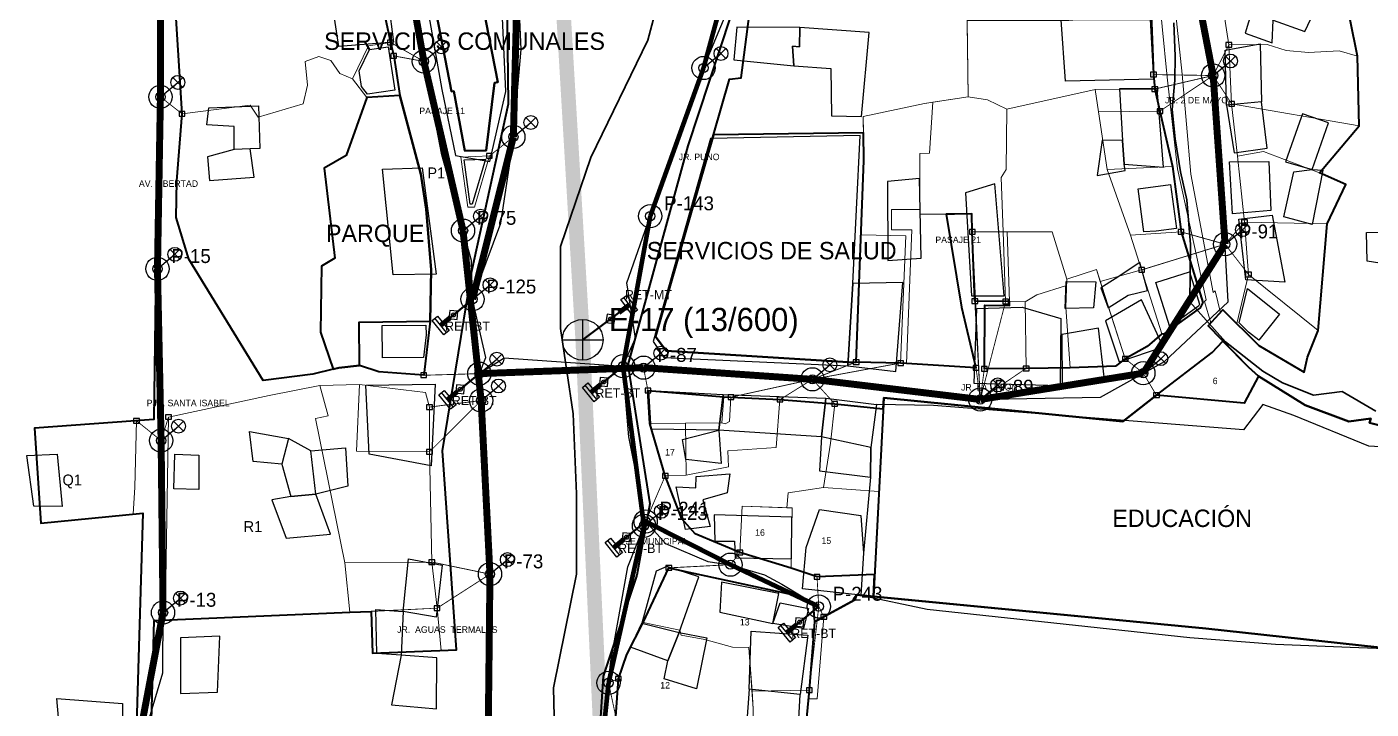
# Model space of a CAD drawing. Header units: metres. Extents: x 425183 to 427629, y 8434421 to 8436790.
# Drawn here: x 425369.3 to 425600.8, y 8435296.4 to 8435413.9 of the extents above; entities that cross this region are included whole.
import ezdxf
from ezdxf.enums import TextEntityAlignment as Align

# ---------------------------------------------------------------- set-up
doc = ezdxf.new("R2010")
doc.units = ezdxf.units.M
for name, color, linetype in [('01_RED_MT_10KV_CONDUCTOR', 1, 'Continuous'), ('02_POSTES_MT_10KV', 1, 'Continuous'), ('04_RETENIDAS_MT_BT', 6, 'Continuous'), ('05_RED_BT_TRONCAL_CAAI', 3, 'Continuous'), ('06_RED_BT_DERIVACION_CAAI', 4, 'Continuous'), ('07_POSTES_BT_CAC', 5, 'Continuous'), ('08_ALUMBRADO_PUBLICO_LED', 30, 'Continuous'), ('08_TOPONIMIA_ROTULOS', 7, 'Continuous'), ('11_ACOMETIDAS_DOMICILIARIAS', 4, 'Continuous'), ('12_CAJAS_PORTAMEDIDOR_LT', 2, 'Continuous')]:
    doc.layers.add(name, color=color, linetype=linetype)
for name, color, linetype, lineweight in [('01_RIOS_Y_CUENCAS', 140, 'Continuous', 35), ('02_CALLES_Y_VIAS', 7, 'Continuous', 25), ('03_MANZANAS_ROTULOS', 6, 'Continuous', 35), ('04_LOTES_PREDIALES', 7, 'Continuous', 15), ('05_HUELLAS_CASAS_USUARIO', 30, 'Continuous', 30), ('06_HUELLAS_CASAS_COMPLEMENTO', 4, 'Continuous', 25), ('07_EQUIPAMIENTOS', 3, 'Continuous', 40)]:
    doc.layers.add(name, color=color, linetype=linetype, lineweight=lineweight)

msp = doc.modelspace()

# ---------------------------------------------------------------- linework, layer by layer
at = {"layer": '01_RED_MT_10KV_CONDUCTOR', "color": 1, "const_width": 2.5}
for points in [[(425460, 8435445), (425465, 8435360)], [(425465, 8435360), (425470, 8435250)]]:
    msp.add_lwpolyline(points, dxfattribs=at)
at = {"layer": '01_RIOS_Y_CUENCAS'}
for points in [[(425460.28, 8435287.76), (425459.98, 8435300.02), (425463.96, 8435319.65), (425463.96, 8435333.44), (425463.35, 8435347.24), (425461.2, 8435361.95), (425461.2, 8435376.06), (425466.42, 8435391.39), (425476.23, 8435411.62), (425481.44, 8435431.24)], [(425601.62, 8435347.7), (425595.8, 8435351.07), (425590.89, 8435350.46), (425585.52, 8435352.6), (425582.15, 8435354.6), (425575.71, 8435359.66), (425569.58, 8435366.55), (425569.66, 8435376.44), (425569.05, 8435384.11), (425567.97, 8435388.93), (425567.05, 8435394.61), (425566.52, 8435399.66), (425566.98, 8435404.72), (425567.05, 8435408.86), (425566.82, 8435414.61)]]:
    msp.add_lwpolyline(points, dxfattribs=at)
at = {"layer": '02_CALLES_Y_VIAS'}
for points in [[(425446.04, 8435366.98), (425450.88, 8435380.12), (425452.95, 8435393.76), (425454.4, 8435410.01), (425453.33, 8435434.46), (425452.41, 8435466.19), (425452.41, 8435535.48), (425454.86, 8435563.38), (425457.62, 8435607.53), (425463.14, 8435672.68), (425464.67, 8435691.08), (425468.81, 8435724.49), (425471.26, 8435749.48), (425468.96, 8435774.93), (425444.32, 8435774.39), (425426.85, 8435773.78), (425420.1, 8435774.01), (425418.03, 8435776.54), (425417.41, 8435778.16)], [(425386.74, 8435282.47), (425392.66, 8435302.63), (425392.84, 8435335.12), (425391.47, 8435357.95), (425392.12, 8435389.7), (425392.57, 8435427.02), (425391.4, 8435444.65), (425395.01, 8435486.43), (425394.75, 8435513.35), (425398.03, 8435541.03), (425398.15, 8435562.38), (425398.68, 8435573.24), (425400.14, 8435583.17), (425397.74, 8435606.1), (425399.73, 8435630.05), (425401.33, 8435656.51)], [(425447.2, 8435354.17), (425451.46, 8435356.92), (425471.94, 8435355.45), (425513.08, 8435352.6), (425531.96, 8435349.69), (425554.19, 8435350.13), (425565.2, 8435356.28), (425576.19, 8435366.53), (425574.22, 8435402.17), (425570.99, 8435419.24), (425566.06, 8435444.29), (425566, 8435465.45), (425564.06, 8435488.09), (425560.99, 8435515.19), (425555.98, 8435568.27), (425554.94, 8435572.26), (425557.67, 8435598.35), (425559.02, 8435615.53), (425564.89, 8435652.86)], [(425448.53, 8435284.09), (425449.38, 8435311.67), (425448.18, 8435339.32), (425447.2, 8435354.17), (425448.31, 8435356.96), (425446.04, 8435366.98), (425445.83, 8435373.66), (425440.74, 8435391.84), (425435.23, 8435420.6), (425430.67, 8435447.69), (425426.3, 8435471.26), (425420.24, 8435499.64), (425414.01, 8435520.42), (425410.42, 8435535.63), (425405.14, 8435551.4), (425400.99, 8435566.98), (425399.8, 8435574.7), (425400.14, 8435583.17)], [(425471.94, 8435355.45), (425474.1, 8435360.31), (425472.61, 8435369.81), (425477.66, 8435384.22), (425485.02, 8435404.92), (425490.69, 8435418.56), (425493.15, 8435431.43), (425489.01, 8435449.37), (425486.25, 8435459.03), (425480.58, 8435467.31), (425476.44, 8435476.96), (425475.52, 8435490.3), (425478.58, 8435499.19), (425481.5, 8435510.07), (425481.96, 8435521.26), (425484.41, 8435538.89), (425484.41, 8435551), (425484.26, 8435560.51), (425476.9, 8435560.66), (425466.63, 8435560.66), (425458.04, 8435560.66), (425454.86, 8435563.38)], [(425466.96, 8435278.27), (425469.87, 8435304.63), (425472.79, 8435320.88), (425475.85, 8435328.7), (425472.94, 8435343.26), (425471.94, 8435355.45)], [(425475.85, 8435328.7), (425479.29, 8435324.93), (425486.57, 8435321.79), (425490.48, 8435321.26), (425496.31, 8435319.49), (425499.3, 8435317.88), (425505.66, 8435314.05)]]:
    msp.add_lwpolyline(points, dxfattribs=at)
at = {"layer": '02_POSTES_MT_10KV', "color": 1}
for p, q in [((425465, 8435356.5), (425465, 8435363.5)), ((425461.5, 8435360), (425468.5, 8435360))]:
    msp.add_line(p, q, dxfattribs=at)
msp.add_circle((425465, 8435360), 3.5, dxfattribs=at)
at = {"layer": '04_LOTES_PREDIALES'}
msp.add_lwpolyline([(425559.65, 8435466.42), (425565.67, 8435405.26), (425567.46, 8435389.45), (425572.36, 8435366.89), (425572.08, 8435366.62), (425573.19, 8435362.91), (425574.83, 8435364.67), (425573.92, 8435368.46), (425573.62, 8435368.15), (425569.77, 8435388.51), (425568.28, 8435405.77), (425562.73, 8435457.7)], dxfattribs=at)
for points in [[(425599.87, 8435447.49), (425598.17, 8435431.83), (425597.8, 8435426.7), (425595.96, 8435421.15), (425598.43, 8435408.84), (425598.74, 8435396.85), (425591.88, 8435388.77), (425596.47, 8435386.77), (425593.24, 8435380), (425591.68, 8435361.62), (425589.85, 8435357.02), (425589.28, 8435354.43), (425581.47, 8435359.01), (425577.64, 8435362.81), (425579.67, 8435371.27), (425578.99, 8435380.29), (425577.8, 8435391.63), (425576.77, 8435400.67), (425576.3, 8435410.81), (425575.37, 8435416.74), (425572.82, 8435433.34), (425570.82, 8435433.33), (425568.79, 8435451.62), (425599.87, 8435447.49)], [(425531.13, 8435422.98), (425526.53, 8435423.13), (425526.66, 8435427.93), (425519.37, 8435428.33), (425517.52, 8435427.9), (425517.67, 8435427.48), (425513.44, 8435428.24), (425507.32, 8435427.61), (425504.21, 8435426.51), (425495.37, 8435427.06), (425496.32, 8435425.71), (425494.9, 8435416.06), (425493.75, 8435416.16), (425492.32, 8435405.16), (425490.29, 8435404.89), (425487.52, 8435395.33), (425513.36, 8435395.65), (425513.33, 8435398.45), (425523.89, 8435400.7), (425531.4, 8435401.88), (425531.13, 8435422.98)], [(425595.96, 8435421.15), (425597.8, 8435426.7), (425585.45, 8435423.36), (425579.72, 8435416.94), (425575.37, 8435416.74), (425576.3, 8435410.81), (425582.9, 8435410.89), (425586.14, 8435409.85), (425590.02, 8435409.5), (425595.32, 8435409.77), (425598.43, 8435408.84), (425595.96, 8435421.15)], [(425429.03, 8435424.69), (425420.68, 8435422.43), (425406.3, 8435423.88), (425394.61, 8435420.95), (425395.99, 8435398.94), (425407.74, 8435400.44), (425409.09, 8435398.33), (425416.85, 8435400.67), (425417.59, 8435403.89), (425417.18, 8435407.92), (425419.58, 8435408.8), (425421.61, 8435408.1), (425423.15, 8435405.88), (425425.37, 8435404.97), (425428.13, 8435410.63), (425431.88, 8435411.24), (425429.03, 8435424.69)], [(425562.94, 8435416.13), (425548.73, 8435415), (425531.23, 8435415.03), (425531.4, 8435401.88), (425534.71, 8435401.32), (425538.04, 8435399.71), (425553.25, 8435403.14), (425563.55, 8435403.2), (425563.32, 8435405.69), (425562.94, 8435416.13)], [(425432.45, 8435408.91), (425431.88, 8435411.24), (425428.13, 8435410.63), (425425.37, 8435404.97), (425427.84, 8435401.76), (425433.48, 8435402.09), (425432.45, 8435408.91)], [(425598.43, 8435408.84), (425595.32, 8435409.77), (425590.02, 8435409.5), (425586.14, 8435409.85), (425582.9, 8435410.89), (425576.3, 8435410.81), (425576.77, 8435400.67), (425598.74, 8435396.85), (425598.43, 8435408.84)], [(425420.47, 8435389.58), (425424.28, 8435391.78), (425427.84, 8435401.76), (425425.37, 8435404.97), (425423.15, 8435405.88), (425421.61, 8435408.1), (425419.58, 8435408.8), (425417.18, 8435407.92), (425417.59, 8435403.89), (425416.85, 8435400.67), (425409.09, 8435398.33), (425407.74, 8435400.44), (425395.99, 8435398.94), (425395.11, 8435387.38), (425395.01, 8435381.08), (425397.15, 8435373.89), (425409.99, 8435352.97), (425418.52, 8435354.06), (425422.02, 8435354.92), (425419.83, 8435361.3), (425420.03, 8435372.7), (425422.31, 8435374.04), (425420.47, 8435389.58)], [(425524.73, 8435392.13), (425523.08, 8435392.12), (425523.07, 8435381.62), (425529.02, 8435381.64), (425532.01, 8435381.73), (425532.11, 8435378.58), (425537.41, 8435378.58), (425537.06, 8435387.98), (425537.95, 8435389.36), (425538.04, 8435399.71), (425534.71, 8435401.32), (425531.4, 8435401.88), (425525.28, 8435400.92), (425524.73, 8435392.13)], [(425538.04, 8435399.71), (425537.95, 8435389.36), (425537.06, 8435387.98), (425537.41, 8435378.58), (425545.86, 8435378.59), (425548.38, 8435370.47), (425553.47, 8435372.12), (425554.14, 8435370.03), (425561.27, 8435372.04), (425559.38, 8435378.05), (425555.32, 8435389.35), (425553.25, 8435403.14), (425538.04, 8435399.71)], [(425563.55, 8435403.2), (425553.25, 8435403.14), (425553.83, 8435399.28), (425564.43, 8435399.4), (425563.55, 8435403.2)], [(425520.76, 8435355.94), (425521.68, 8435378.92), (425518.18, 8435378.94), (425518.17, 8435382.44), (425523.07, 8435382.42), (425523.08, 8435392.12), (425524.73, 8435392.13), (425525.28, 8435400.92), (425523.89, 8435400.7), (425513.33, 8435398.45), (425513.42, 8435390.9), (425512.94, 8435378.06), (425520.63, 8435377.94), (425519.76, 8435356), (425520.76, 8435355.94)], [(425564.43, 8435399.4), (425553.83, 8435399.28), (425555.32, 8435389.35), (425566.56, 8435389.84), (425564.43, 8435399.4)], [(425598.74, 8435396.85), (425576.77, 8435400.67), (425577.8, 8435391.63), (425582.27, 8435392.46), (425591.88, 8435388.77), (425598.74, 8435396.85)], [(425448.93, 8435391.67), (425444.03, 8435391.47), (425445.2, 8435382.85), (425446.35, 8435382.83), (425448.93, 8435391.67)], [(425448.93, 8435391.67), (425446.35, 8435382.83), (425445.2, 8435382.85), (425444.03, 8435391.47), (425448.93, 8435391.67)], [(425596.47, 8435386.77), (425591.88, 8435388.77), (425582.27, 8435392.46), (425577.8, 8435391.63), (425578.99, 8435380.29), (425593.24, 8435380), (425596.47, 8435386.77)], [(425566.56, 8435389.84), (425555.32, 8435389.35), (425559.38, 8435378.05), (425568.06, 8435378.59), (425566.56, 8435389.84)], [(425532.74, 8435355.19), (425530.27, 8435365.65), (425527.62, 8435381.63), (425523.07, 8435381.62), (425523.07, 8435382.42), (425518.17, 8435382.44), (425518.18, 8435378.94), (425521.68, 8435378.92), (425520.76, 8435355.94), (425532.74, 8435355.19)], [(425593.24, 8435380), (425578.99, 8435380.29), (425579.67, 8435371.27), (425591.68, 8435361.62), (425593.24, 8435380)], [(425520.63, 8435377.94), (425512.94, 8435378.06), (425512.11, 8435356.17), (425519.76, 8435356), (425520.63, 8435377.94)], [(425532.53, 8435366.64), (425538.53, 8435366.61), (425541.23, 8435366.53), (425543.2, 8435367.72), (425548.34, 8435369.37), (425548.38, 8435370.47), (425545.86, 8435378.59), (425532.11, 8435378.58), (425532.53, 8435366.64)], [(425537.41, 8435378.58), (425537.84, 8435366.61), (425538.53, 8435366.61), (425538.11, 8435378.58), (425537.41, 8435378.58)], [(425568.06, 8435378.59), (425559.38, 8435378.05), (425564.73, 8435361.02), (425565.02, 8435360.95), (425571.35, 8435365.51), (425571.81, 8435366.4), (425568.06, 8435378.59)], [(425553.47, 8435372.12), (425548.38, 8435370.47), (425548.19, 8435365.57), (425548.98, 8435355.15), (425556.77, 8435355.45), (425558.45, 8435356.71), (425553.47, 8435372.12)], [(425561.27, 8435372.04), (425554.14, 8435370.03), (425558.45, 8435356.71), (425562.24, 8435358.85), (425564.73, 8435361.02), (425561.27, 8435372.04)], [(425579.67, 8435371.27), (425577.64, 8435362.81), (425581.47, 8435359.01), (425589.28, 8435354.43), (425589.85, 8435357.02), (425591.68, 8435361.62), (425579.67, 8435371.27)], [(425548.98, 8435355.15), (425548.19, 8435365.57), (425548.34, 8435369.37), (425543.2, 8435367.72), (425541.23, 8435366.53), (425541.38, 8435355.08), (425548.98, 8435355.15)], [(425541.38, 8435355.08), (425541.23, 8435366.53), (425538.53, 8435366.61), (425538.5, 8435365.91), (425534.25, 8435365.97), (425534.18, 8435355.02), (425541.38, 8435355.08)], [(425438.71, 8435363.23), (425426.51, 8435363.04), (425426.56, 8435355.59), (425429.89, 8435354.51), (425437.62, 8435353.89), (425438.71, 8435363.23)], [(425581.4, 8435353.71), (425579.65, 8435355.27), (425575.25, 8435359.79), (425573.41, 8435357.81), (425563.82, 8435350.44), (425578.91, 8435349.08), (425581.4, 8435353.71)], [(425426.56, 8435352.32), (425437.92, 8435350.91), (425438.62, 8435348.41), (425438.62, 8435340.71), (425439.02, 8435321.71), (425439.91, 8435313.76), (425440.65, 8435306.5), (425428.8, 8435306.03), (425428.57, 8435313.22), (425424.92, 8435313.05), (425393.1, 8435311.7), (425393.67, 8435346.7), (425411.02, 8435350.43), (425419.71, 8435352.13), (425426.56, 8435352.32)], [(425426.56, 8435352.32), (425426.07, 8435340.83), (425438.62, 8435340.71), (425439.02, 8435321.71), (425424.02, 8435321.55), (425419, 8435346.45), (425421.15, 8435346.92), (425419.71, 8435352.13), (425426.56, 8435352.32)], [(425438.62, 8435348.41), (425437.92, 8435350.91), (425426.56, 8435352.32), (425426.07, 8435340.83), (425438.62, 8435340.71), (425438.62, 8435348.41)], [(425411.02, 8435350.43), (425393.67, 8435346.7), (425393.1, 8435311.7), (425424.92, 8435313.05), (425424.02, 8435321.55), (425419, 8435346.45), (425421.15, 8435346.92), (425419.71, 8435352.13), (425411.02, 8435350.43)], [(425489.29, 8435350.19), (425476.24, 8435351.27), (425476.58, 8435345.58), (425488.98, 8435345.7), (425489.29, 8435350.19)], [(425488.98, 8435345.7), (425482.68, 8435345.64), (425482.82, 8435336.69), (425490.13, 8435338.09), (425490.02, 8435340.89), (425498.35, 8435341.42), (425498.98, 8435349.7), (425489.29, 8435350.19), (425488.98, 8435345.7)], [(425489.29, 8435350.19), (425488.98, 8435345.7), (425489.55, 8435345.55), (425490.26, 8435345.91), (425490.54, 8435350.12), (425489.29, 8435350.19)], [(425507.71, 8435342.21), (425508.4, 8435348.98), (425498.98, 8435349.7), (425498.35, 8435341.42), (425490.02, 8435340.89), (425490.13, 8435338.09), (425482.82, 8435336.69), (425479.22, 8435336.56), (425482.06, 8435329.13), (425484.35, 8435326.55), (425492.07, 8435323.36), (425492.48, 8435331.35), (425500.18, 8435331.08), (425500.41, 8435333.62), (425506.49, 8435334.56), (425507.71, 8435342.21)], [(425516.76, 8435348.1), (425508.4, 8435348.98), (425507.71, 8435342.21), (425506.49, 8435334.56), (425516.01, 8435333.87), (425516.76, 8435348.1)], [(425388.16, 8435346.04), (425370.56, 8435344.79), (425371.67, 8435328.43), (425387.55, 8435329.95), (425387.86, 8435334.64), (425388.16, 8435346.04)], [(425388.16, 8435346.04), (425387.86, 8435334.64), (425387.55, 8435329.95), (425371.67, 8435328.43), (425370.56, 8435344.79), (425388.16, 8435346.04)], [(425482.68, 8435345.64), (425476.58, 8435345.58), (425479.22, 8435336.56), (425482.82, 8435336.69), (425482.68, 8435345.64)], [(425516.01, 8435333.87), (425506.49, 8435334.56), (425500.41, 8435333.62), (425500.18, 8435331.08), (425501.08, 8435331.05), (425500.91, 8435320.65), (425505.36, 8435319.16), (425515.26, 8435319.54), (425516.01, 8435333.87)], [(425501.08, 8435331.05), (425492.48, 8435331.35), (425492.07, 8435323.36), (425500.91, 8435320.65), (425501.08, 8435331.05)], [(425439.02, 8435321.71), (425424.02, 8435321.55), (425424.92, 8435313.05), (425439.91, 8435313.76), (425439.02, 8435321.71)], [(425504.95, 8435311.41), (425504.72, 8435314.15), (425502.41, 8435315.82), (425479.83, 8435320.71), (425475.44, 8435311.28), (425481.75, 8435309.98), (425481.99, 8435309.11), (425486.02, 8435308.38), (425490.78, 8435307.02), (425493.63, 8435306.97), (425494.17, 8435299.44), (425504.02, 8435299.65), (425504.95, 8435311.41)], [(425439.91, 8435313.76), (425428.57, 8435313.22), (425428.8, 8435306.03), (425440.65, 8435306.5), (425439.91, 8435313.76)], [(425493.63, 8435306.97), (425490.78, 8435307.02), (425486.02, 8435308.38), (425481.99, 8435309.11), (425481.75, 8435309.98), (425475.44, 8435311.28), (425472.63, 8435305.81), (425471.14, 8435301.62), (425470.71, 8435295.03), (425480.63, 8435294.22), (425487.12, 8435294.48), (425494.39, 8435295.15), (425494.39, 8435296.45), (425493.63, 8435306.97)], [(425504.95, 8435311.41), (425504.02, 8435299.65), (425503.88, 8435298.16), (425505.38, 8435298.16), (425506.53, 8435312.27), (425504.95, 8435311.41)], [(425504.02, 8435299.65), (425494.17, 8435299.44), (425494.39, 8435296.45), (425494.39, 8435295.15), (425487.12, 8435294.48), (425488.71, 8435288.33), (425502.82, 8435287.21), (425504.02, 8435299.65)]]:
    msp.add_lwpolyline(points, close=True, dxfattribs=at)
at = {"layer": '04_RETENIDAS_MT_BT', "color": 7}
for p, q in [((425472.04, 8435367.28), (425473.96, 8435364.72)), ((425441.55, 8435361.24), (425439.53, 8435363.72)), ((425442.71, 8435348.43), (425440.69, 8435350.91)), ((425467.45, 8435349.71), (425465.43, 8435352.19)), ((425467.45, 8435349.71), (425465.43, 8435352.19)), ((425471.36, 8435322.96), (425469.34, 8435325.44)), ((425501.17, 8435308.31), (425499.15, 8435310.79))]:
    msp.add_line(p, q, dxfattribs=at)
at = {"layer": '04_RETENIDAS_MT_BT', "color": 6, "const_width": 0.35}
for points in [[(425446.04, 8435366.98), (425440.54, 8435362.48)], [(425465, 8435360), (425473, 8435366)], [(425471.94, 8435355.45), (425466.44, 8435350.95)], [(425471.94, 8435355.45), (425466.44, 8435350.95)], [(425447.2, 8435354.17), (425441.7, 8435349.67)], [(425475.85, 8435328.7), (425470.35, 8435324.2)], [(425505.66, 8435314.05), (425500.16, 8435309.55)]]:
    msp.add_lwpolyline(points, dxfattribs=at)
at = {"layer": '04_RETENIDAS_MT_BT', "color": 2, "const_width": 0.85}
for points in [[(425471.24, 8435364.68), (425473, 8435366)], [(425442.24, 8435363.87), (425440.54, 8435362.48)], [(425468.14, 8435352.34), (425466.44, 8435350.95)], [(425468.14, 8435352.34), (425466.44, 8435350.95)], [(425443.4, 8435351.06), (425441.7, 8435349.67)], [(425472.05, 8435325.59), (425470.35, 8435324.2)], [(425501.86, 8435310.94), (425500.16, 8435309.55)]]:
    msp.add_lwpolyline(points, dxfattribs=at)
at = {"layer": '04_RETENIDAS_MT_BT', "color": 6}
for points in [[(425472.52, 8435367.64), (425474.44, 8435365.08), (425473.48, 8435364.36), (425471.56, 8435366.92), (425472.52, 8435367.64)], [(425441.09, 8435360.86), (425439.06, 8435363.34), (425439.99, 8435364.1), (425442.02, 8435361.62), (425441.09, 8435360.86)], [(425466.99, 8435349.33), (425464.96, 8435351.81), (425465.89, 8435352.57), (425467.92, 8435350.09), (425466.99, 8435349.33)], [(425466.99, 8435349.33), (425464.96, 8435351.81), (425465.89, 8435352.57), (425467.92, 8435350.09), (425466.99, 8435349.33)], [(425442.25, 8435348.05), (425440.22, 8435350.53), (425441.15, 8435351.29), (425443.18, 8435348.81), (425442.25, 8435348.05)], [(425470.9, 8435322.58), (425468.87, 8435325.06), (425469.8, 8435325.82), (425471.83, 8435323.34), (425470.9, 8435322.58)], [(425500.71, 8435307.93), (425498.68, 8435310.41), (425499.61, 8435311.17), (425501.64, 8435308.69), (425500.71, 8435307.93)]]:
    msp.add_lwpolyline(points, dxfattribs=at)
at = {"layer": '04_RETENIDAS_MT_BT', "color": 2}
for points in [[(425441.97, 8435363.65), (425443.37, 8435363.51), (425443.51, 8435364.91), (425442.11, 8435365.05), (425441.97, 8435363.65)], [(425470.6, 8435364.2), (425469.2, 8435364.4), (425469, 8435363), (425470.4, 8435362.8), (425470.6, 8435364.2)], [(425467.87, 8435352.12), (425469.27, 8435351.98), (425469.41, 8435353.38), (425468.01, 8435353.52), (425467.87, 8435352.12)], [(425467.87, 8435352.12), (425469.27, 8435351.98), (425469.41, 8435353.38), (425468.01, 8435353.52), (425467.87, 8435352.12)], [(425443.13, 8435350.84), (425444.53, 8435350.7), (425444.67, 8435352.1), (425443.27, 8435352.24), (425443.13, 8435350.84)], [(425471.78, 8435325.37), (425473.18, 8435325.23), (425473.32, 8435326.63), (425471.92, 8435326.77), (425471.78, 8435325.37)], [(425501.59, 8435310.72), (425502.99, 8435310.58), (425503.13, 8435311.98), (425501.73, 8435312.12), (425501.59, 8435310.72)]]:
    msp.add_lwpolyline(points, dxfattribs=at)
for centre in [(425442.74, 8435364.28), (425469.8, 8435363.6), (425468.64, 8435352.75), (425468.64, 8435352.75), (425443.9, 8435351.47), (425472.55, 8435326), (425502.36, 8435311.35)]:
    msp.add_circle(centre, 0.35, dxfattribs=at)
at = {"layer": '05_HUELLAS_CASAS_USUARIO'}
for points in [[(425434.76, 8435437), (425440.74, 8435403.14), (425443.11, 8435391.73), (425449, 8435390.72), (425451.77, 8435402.8), (425450.07, 8435439.55), (425434.76, 8435437)], [(425421.18, 8435423.8), (425430.71, 8435424.67), (425432.43, 8435411.3), (425423, 8435410.53), (425421.76, 8435418.88), (425418.02, 8435419.34), (425417.54, 8435422.77), (425421.18, 8435423.8)], [(425586.83, 8435421.62), (425583.91, 8435415.07), (425589.38, 8435413.14), (425592.86, 8435420.6), (425586.83, 8435421.62)], [(425547.44, 8435415.15), (425562.72, 8435415.19), (425563.31, 8435404.89), (425548.17, 8435404.57), (425547.44, 8435415.15)], [(425580.26, 8435416.59), (425579.08, 8435412.83), (425583.78, 8435411.17), (425583.91, 8435415.07), (425580.26, 8435416.59)], [(425491.56, 8435413.87), (425491.01, 8435408.23), (425501.38, 8435407.21), (425501.16, 8435410.56), (425502.35, 8435410.49), (425502.41, 8435413.83), (425491.56, 8435413.87)], [(425501.38, 8435407.21), (425507.76, 8435406.75), (425507.85, 8435398.6), (425513.04, 8435398.48), (425514.33, 8435412.96), (425502.41, 8435413.83), (425502.35, 8435410.49), (425501.16, 8435410.56), (425501.38, 8435407.21)], [(425575.91, 8435400.4), (425575.67, 8435409.9), (425581.7, 8435410.97), (425581.9, 8435401.01), (425575.91, 8435400.4)], [(425557.44, 8435403.24), (425557.99, 8435394.33), (425558.29, 8435390.26), (425565.05, 8435389.75), (425563.92, 8435403.22), (425557.44, 8435403.24)], [(425577.23, 8435392.23), (425582.91, 8435393.01), (425581.9, 8435401.01), (425575.91, 8435400.4), (425577.23, 8435392.23)], [(425404.99, 8435392.81), (425404.99, 8435396.77), (425400.29, 8435397.01), (425400.63, 8435399.96), (425409.16, 8435400.28), (425409.41, 8435392.95), (425407.74, 8435392.92), (425404.99, 8435392.81)], [(425588.46, 8435397.48), (425586.03, 8435390.65), (425590.66, 8435389.34), (425593.44, 8435397.36), (425588.95, 8435398.94), (425588.46, 8435397.48)], [(425487.01, 8435394.69), (425477.16, 8435359.71), (425478.99, 8435356.93), (425510.66, 8435355.49), (425511.54, 8435369.7), (425512.79, 8435395.18), (425487.01, 8435394.69)], [(425554.49, 8435394.39), (425553.6, 8435388.29), (425558.43, 8435389.18), (425558.29, 8435390.26), (425557.99, 8435394.33), (425554.49, 8435394.39)], [(425400.37, 8435391.51), (425400.75, 8435387.42), (425408.41, 8435388), (425407.74, 8435392.92), (425404.99, 8435392.81), (425400.37, 8435391.51)], [(425430.53, 8435389.39), (425437.35, 8435389.6), (425439.74, 8435371.32), (425432.36, 8435371.2), (425430.53, 8435389.39)], [(425576.4, 8435390.66), (425583.19, 8435390.71), (425583.53, 8435382.25), (425576.91, 8435381.71), (425576.4, 8435390.66)], [(425517.49, 8435387.28), (425517.53, 8435373.64), (425523.27, 8435374.07), (425523.02, 8435387.78), (425517.49, 8435387.28)], [(425590.66, 8435389.34), (425592.48, 8435389.21), (425590.62, 8435379.87), (425585.78, 8435381.18), (425587.51, 8435388.91), (425590.66, 8435389.34)], [(425530.94, 8435385.3), (425531.98, 8435367.55), (425537.58, 8435367.57), (425535.98, 8435386.85), (425530.94, 8435385.3)], [(425578.04, 8435380.78), (425583.78, 8435381.49), (425585.92, 8435369.94), (425579.19, 8435370.34), (425578.04, 8435380.78)], [(425600.01, 8435378.51), (425607.64, 8435378.67), (425608.08, 8435372.27), (425600.09, 8435373.57), (425600.01, 8435378.51)], [(425555.52, 8435365.5), (425558.95, 8435367.67), (425562.31, 8435368.51), (425560.96, 8435373.31), (425556.7, 8435370.51), (425554.25, 8435368.98), (425555.52, 8435365.5)], [(425510.66, 8435355.49), (425518.93, 8435354.54), (425520.15, 8435369.86), (425511.54, 8435369.7), (425510.66, 8435355.49)], [(425548.26, 8435370.07), (425553.41, 8435369.98), (425553, 8435365.53), (425548.1, 8435365.41), (425548.26, 8435370.07)], [(425555.04, 8435363.27), (425557.41, 8435356.21), (425564.97, 8435358.81), (425561.23, 8435366.91), (425555.04, 8435363.27)], [(425532.86, 8435365.41), (425540.7, 8435365.65), (425547.37, 8435363.65), (425547.26, 8435352.09), (425532.41, 8435352.46), (425532.86, 8435365.41)], [(425547.61, 8435351.97), (425554.82, 8435353.63), (425553.82, 8435362.01), (425547.51, 8435360.91), (425547.61, 8435351.97)], [(425427.65, 8435352.16), (425439.61, 8435352.38), (425438.9, 8435338.27), (425428.25, 8435340.28), (425427.65, 8435352.16)], [(425476.39, 8435351.26), (425489.19, 8435350.56), (425488.46, 8435344.43), (425476.79, 8435344.58), (425476.39, 8435351.26)], [(425489.19, 8435350.56), (425506.85, 8435349.96), (425506.12, 8435343.27), (425488.46, 8435344.43), (425489.19, 8435350.56)], [(425506.85, 8435349.96), (425515.63, 8435348.87), (425514.63, 8435341.44), (425506.12, 8435343.27), (425506.85, 8435349.96)], [(425515.63, 8435348.87), (425514.63, 8435341.44), (425514.55, 8435336.33), (425513.37, 8435323.24), (425512.93, 8435316), (425524.33, 8435313.62), (425569.56, 8435308.74), (425584.32, 8435307.58), (425597.21, 8435307.06), (425615.24, 8435306.37), (425617.57, 8435340.63), (425600.38, 8435341.69), (425587.47, 8435346.95), (425582.14, 8435348.88), (425578.79, 8435344.51), (425525.44, 8435348.71), (425515.63, 8435348.87)], [(425407.59, 8435344.21), (425414.32, 8435343.02), (425413.21, 8435338.57), (425408.26, 8435339.02), (425407.59, 8435344.21)], [(425488.46, 8435344.43), (425488.85, 8435338.67), (425482.78, 8435339.4), (425482.21, 8435342.83), (425488.46, 8435344.43)], [(425506.12, 8435343.27), (425505.77, 8435337.42), (425514.55, 8435336.33), (425514.63, 8435341.44), (425506.12, 8435343.27)], [(425413.21, 8435338.57), (425414.72, 8435333), (425419.02, 8435333.38), (425418.16, 8435340.9), (425414.32, 8435343.02), (425413.21, 8435338.57)], [(425418.16, 8435340.9), (425424.13, 8435341.38), (425424.53, 8435334.79), (425419.02, 8435333.38), (425418.16, 8435340.9)], [(425369.27, 8435340.04), (425374.5, 8435340.28), (425375.32, 8435331.28), (425370.46, 8435331.36), (425369.27, 8435340.04)], [(425394.76, 8435340.32), (425398.87, 8435340.15), (425398.89, 8435334.21), (425394.59, 8435334.33), (425394.76, 8435340.32)], [(425481.11, 8435334.66), (425484.48, 8435334.48), (425484.56, 8435336.43), (425490.35, 8435336.91), (425489.9, 8435333.66), (425485.7, 8435332.44), (425486.93, 8435327.81), (425482.72, 8435327.33), (425481.11, 8435334.66)], [(425414.72, 8435333), (425411.46, 8435332.43), (425413.91, 8435325.85), (425421.56, 8435326.52), (425419.02, 8435333.38), (425414.72, 8435333)], [(425487.67, 8435329.85), (425487.77, 8435325.3), (425491.14, 8435325.31), (425491.24, 8435322.44), (425500.95, 8435322.28), (425501.03, 8435329.43), (425487.67, 8435329.85)], [(425505.79, 8435330.74), (425512.89, 8435329.74), (425513.37, 8435323.24), (425512.93, 8435316), (425502.84, 8435317.09), (425503.47, 8435324.24), (425505.79, 8435330.74)], [(425434.98, 8435322.29), (425440.78, 8435321.2), (425439.77, 8435312.19), (425434.07, 8435313.19), (425434.98, 8435322.29)], [(425481.61, 8435309.6), (425484.99, 8435319.17), (425479.47, 8435320.96), (425477.65, 8435320.17), (425475.2, 8435311.16), (425481.61, 8435309.6)], [(425488.92, 8435318.25), (425488.65, 8435313.1), (425497.76, 8435311.13), (425498.78, 8435316.28), (425488.92, 8435318.25)], [(425429.4, 8435313.55), (425434.07, 8435313.19), (425433.72, 8435305.67), (425429.52, 8435305.94), (425429.4, 8435313.55)], [(425497.76, 8435311.13), (425499.01, 8435314.71), (425503.87, 8435313.7), (425503.04, 8435310.26), (425497.76, 8435311.13)], [(425479.66, 8435304.72), (425473.25, 8435307.07), (425475.2, 8435311.16), (425481.61, 8435309.6), (425479.66, 8435304.72)], [(425395.71, 8435308.65), (425395.73, 8435299.09), (425402.09, 8435299.29), (425402.52, 8435308.95), (425395.71, 8435308.65)], [(425484.63, 8435299.86), (425479.02, 8435301.61), (425479.66, 8435304.72), (425481.61, 8435309.6), (425486.37, 8435308.68), (425484.63, 8435299.86)], [(425493.69, 8435299.79), (425494.03, 8435309.82), (425503.75, 8435309.11), (425502.47, 8435298.89), (425493.69, 8435299.79)], [(425433.72, 8435305.67), (425432.07, 8435297.13), (425439.82, 8435296.41), (425439.89, 8435305.23), (425433.72, 8435305.67)], [(425488.75, 8435293.47), (425489.43, 8435286.88), (425494.85, 8435287.08), (425501.76, 8435286.36), (425502.47, 8435298.89), (425493.69, 8435299.79), (425493.24, 8435293.48), (425488.75, 8435293.47)], [(425374.44, 8435298.23), (425385.74, 8435297.34), (425385.81, 8435292.1), (425375.02, 8435291.65), (425374.44, 8435298.23)]]:
    msp.add_lwpolyline(points, close=True, dxfattribs=at)
at = {"layer": '05_RED_BT_TRONCAL_CAAI', "color": 3, "const_width": 1.2}
for points in [[(425437.65, 8435407.96), (425432.39, 8435437.44)], [(425573.59, 8435405.53), (425568.06, 8435434.15)], [(425392.27, 8435401.85), (425392.27, 8435431.47)], [(425453.06, 8435394.95), (425453.79, 8435423.87)], [(425444.39, 8435378.81), (425437.65, 8435407.96)], [(425575.64, 8435376.47), (425573.59, 8435405.53)], [(425391.76, 8435372.23), (425392.27, 8435401.85)], [(425446.04, 8435366.98), (425453.06, 8435394.95)], [(425447.51, 8435349.54), (425444.39, 8435378.81)], [(425561.56, 8435354.25), (425575.64, 8435376.47)], [(425392.39, 8435342.63), (425391.76, 8435372.23)], [(425447.2, 8435354.17), (425475.48, 8435355.2)], [(425475.48, 8435355.2), (425504.57, 8435353.19)], [(425533.48, 8435349.72), (425561.56, 8435354.25)], [(425504.57, 8435353.19), (425533.48, 8435349.72)], [(425449.03, 8435319.63), (425447.51, 8435349.54)], [(425392.72, 8435313.01), (425392.39, 8435342.63)], [(425448.7, 8435289.7), (425449.03, 8435319.63)], [(425387.24, 8435284.16), (425392.72, 8435313.01)]]:
    msp.add_lwpolyline(points, dxfattribs=at)
at = {"layer": '06_HUELLAS_CASAS_COMPLEMENTO'}
for points in [[(425426.9, 8435403.64), (425426.49, 8435406.36), (425428.26, 8435409.99), (425431.51, 8435410.48), (425432.63, 8435403.03), (425427.91, 8435402.32), (425426.9, 8435403.64)], [(425448.26, 8435391.14), (425445.98, 8435383.34), (425445.64, 8435383.34), (425444.6, 8435390.99), (425448.26, 8435391.14)], [(425448.26, 8435391.14), (425445.98, 8435383.34), (425445.64, 8435383.34), (425444.6, 8435390.99), (425448.26, 8435391.14)], [(425561.65, 8435378.59), (425560.66, 8435386.01), (425566.27, 8435386.76), (425567.27, 8435379.19), (425563.78, 8435378.72), (425561.65, 8435378.59)], [(425571.04, 8435365.78), (425566.1, 8435362.22), (425563.69, 8435369.87), (425569.49, 8435371.7), (425571.23, 8435366.16), (425571.04, 8435365.78)], [(425578.08, 8435362.93), (425579.51, 8435368.86), (425585.03, 8435364.42), (425581.43, 8435359.94), (425579.69, 8435361.34), (425578.08, 8435362.93)], [(425437.57, 8435356.94), (425430.52, 8435356.89), (425430.48, 8435362.47), (425438.01, 8435362.52), (425438.02, 8435360.83), (425437.57, 8435356.94)]]:
    msp.add_lwpolyline(points, close=True, dxfattribs=at)
at = {"layer": '06_RED_BT_DERIVACION_CAAI', "color": 4, "const_width": 0.8}
for points in [[(425485.82, 8435406.83), (425492.85, 8435432.72)], [(425476.64, 8435381.31), (425485.82, 8435406.83)], [(425471.94, 8435355.45), (425476.64, 8435381.31)], [(425475.56, 8435327.96), (425471.94, 8435355.45)], [(425469.46, 8435300.9), (425475.56, 8435327.96)], [(425475.85, 8435328.7), (425490.45, 8435321.26)], [(425490.45, 8435321.26), (425505.66, 8435314.05)], [(425466.56, 8435273.18), (425469.46, 8435300.9)]]:
    msp.add_lwpolyline(points, dxfattribs=at)
at = {"layer": '07_EQUIPAMIENTOS'}
for points in [[(425390.24, 8435274.93), (425391.2, 8435311.62), (425424.92, 8435313.05), (425428.57, 8435313.22), (425428.8, 8435306.03), (425443.26, 8435306.61), (425440.83, 8435340.86), (425445.9, 8435371.8), (425452.2, 8435400.66), (425451.4, 8435467.03), (425449.08, 8435496.45), (425456.62, 8435592.87), (425463.86, 8435592.48), (425476.87, 8435608.11), (425491.63, 8435616.21), (425493.41, 8435624.5), (425509.23, 8435647.42)], [(425445.8, 8435427.93), (425450.38, 8435404.37), (425449.79, 8435404.27), (425448.36, 8435392.61), (425444.72, 8435392.56), (425442.78, 8435402.83), (425442.39, 8435402.75), (425437.88, 8435426.22)], [(425429.03, 8435424.69), (425431.88, 8435411.24), (425432.45, 8435408.91), (425433.48, 8435402.09), (425437.11, 8435388.52), (425438.06, 8435382.49), (425438.9, 8435372.08), (425438.71, 8435363.23), (425437.62, 8435353.89), (425429.89, 8435354.51), (425426.56, 8435355.59), (425422.99, 8435355.16), (425422.02, 8435354.92), (425418.52, 8435354.06), (425409.99, 8435352.97), (425397.15, 8435373.89), (425395.01, 8435381.08), (425395.11, 8435387.38), (425395.99, 8435398.94), (425394.61, 8435420.95)], [(425392.09, 8435420.6), (425391.13, 8435346.25), (425370.56, 8435344.79), (425371.67, 8435328.43), (425389.24, 8435330.12), (425385.34, 8435199.77)], [(425492.3, 8435421.34), (425483.09, 8435393.4), (425472.78, 8435355.71), (425476.55, 8435331.77), (425474.34, 8435319.48), (425468.5, 8435302.04), (425464.87, 8435245.48)], [(425618.57, 8435341.16), (425600.54, 8435345.72), (425600.75, 8435346.44), (425596.98, 8435345.94), (425589.43, 8435348.73), (425581.4, 8435353.71), (425579.65, 8435355.27), (425572.71, 8435362.39), (425575.27, 8435365.16), (425581.47, 8435359.01), (425589.28, 8435354.43), (425589.85, 8435357.02), (425591.68, 8435361.62), (425593.24, 8435380), (425596.47, 8435386.77), (425591.88, 8435388.77), (425598.74, 8435396.85), (425598.43, 8435408.84), (425595.96, 8435421.15)], [(425562.94, 8435416.13), (425563.32, 8435405.69), (425563.55, 8435403.2), (425564.43, 8435399.4), (425566.56, 8435389.84), (425568.06, 8435378.59), (425571.81, 8435366.4), (425571.35, 8435365.51), (425565.02, 8435360.95), (425564.73, 8435361.02), (425562.24, 8435358.85), (425558.45, 8435356.71), (425556.77, 8435355.45), (425548.98, 8435355.15), (425541.38, 8435355.08), (425534.18, 8435355.02), (425534.25, 8435365.97), (425538.5, 8435365.91), (425538.53, 8435366.61), (425532.53, 8435366.64), (425532.11, 8435378.58), (425532.01, 8435381.73), (425529.02, 8435381.64), (425527.62, 8435381.63), (425530.27, 8435365.65), (425532.74, 8435355.19), (425520.76, 8435355.94), (425519.76, 8435356), (425512.11, 8435356.17), (425511.67, 8435356.08), (425479.39, 8435358.12), (425477.52, 8435360.59), (425487.52, 8435395.33), (425490.29, 8435404.89), (425492.32, 8435405.16), (425493.75, 8435416.16)], [(425470.71, 8435295.03), (425471.14, 8435301.62), (425472.63, 8435305.81), (425475.44, 8435311.28), (425479.83, 8435320.71), (425502.41, 8435315.82), (425504.72, 8435314.15), (425504.95, 8435311.41), (425511.89, 8435315.2), (425512.17, 8435316.06), (425515.06, 8435315.78), (425515.26, 8435319.54), (425505.36, 8435319.16), (425500.91, 8435320.65), (425492.07, 8435323.36), (425484.35, 8435326.55), (425482.06, 8435329.13), (425479.22, 8435336.56), (425476.58, 8435345.58), (425476.24, 8435351.27), (425489.29, 8435350.19), (425498.98, 8435349.7), (425508.4, 8435348.98), (425516.76, 8435348.1), (425516.86, 8435349.98), (425558.01, 8435345.93), (425563.82, 8435350.44), (425573.41, 8435357.81), (425575.25, 8435359.79), (425575.25, 8435359.79), (425579.65, 8435355.27), (425581.4, 8435353.71), (425589.43, 8435348.73), (425596.98, 8435345.94), (425600.75, 8435346.44), (425600.54, 8435345.72), (425618.57, 8435341.16)], [(425613.33, 8435290.77), (425613.29, 8435299.87), (425612.21, 8435302.29), (425611.52, 8435303.21), (425609.45, 8435304.94), (425607.66, 8435306.05), (425605.45, 8435306.67), (425572.34, 8435310.25), (425512.17, 8435316.06), (425512.17, 8435316.06), (425511.89, 8435315.2), (425504.95, 8435311.41), (425504.02, 8435299.65), (425498.72, 8435244.76)]]:
    msp.add_lwpolyline(points, dxfattribs=at)
for points in [[(425445.8, 8435427.93), (425437.88, 8435426.22), (425442.39, 8435402.75), (425442.78, 8435402.83), (425444.72, 8435392.56), (425448.36, 8435392.61), (425449.79, 8435404.27), (425450.38, 8435404.37), (425445.8, 8435427.93)], [(425437.11, 8435388.52), (425433.48, 8435402.09), (425427.84, 8435401.76), (425424.28, 8435391.78), (425420.47, 8435389.58), (425422.31, 8435374.04), (425420.03, 8435372.7), (425419.83, 8435361.3), (425422.02, 8435354.92), (425422.99, 8435355.16), (425426.56, 8435355.59), (425426.51, 8435363.04), (425438.71, 8435363.23), (425438.9, 8435372.08), (425438.06, 8435382.49), (425437.11, 8435388.52)], [(425513.42, 8435390.9), (425513.36, 8435395.65), (425487.52, 8435395.33), (425477.52, 8435360.59), (425479.39, 8435358.12), (425511.67, 8435356.08), (425512.11, 8435356.17), (425513.42, 8435390.9)], [(425558.01, 8435345.93), (425516.86, 8435349.98), (425515.06, 8435315.78), (425572.34, 8435310.25), (425605.45, 8435306.67), (425614.45, 8435306.47), (425614.62, 8435310.07), (425616.77, 8435310.01), (425619.92, 8435334.61), (425617.58, 8435334.89), (425618.57, 8435341.16), (425600.54, 8435345.72), (425600.75, 8435346.44), (425596.98, 8435345.94), (425589.43, 8435348.73), (425581.4, 8435353.71), (425578.91, 8435349.08), (425563.82, 8435350.44), (425558.01, 8435345.93)]]:
    msp.add_lwpolyline(points, close=True, dxfattribs=at)
at = {"layer": '07_POSTES_BT_CAC', "color": 5}
for centre, radius in [((425437.65, 8435407.96), 2), ((425437.65, 8435407.96), 0.8), ((425485.82, 8435406.83), 2), ((425485.82, 8435406.83), 0.8), ((425573.59, 8435405.53), 2), ((425573.59, 8435405.53), 0.8), ((425392.27, 8435401.85), 2), ((425392.27, 8435401.85), 0.8), ((425453.06, 8435394.95), 2), ((425453.06, 8435394.95), 0.8), ((425476.64, 8435381.31), 2), ((425444.39, 8435378.81), 2), ((425476.64, 8435381.31), 0.8), ((425444.39, 8435378.81), 0.8), ((425575.64, 8435376.47), 2), ((425575.64, 8435376.47), 0.8), ((425391.76, 8435372.23), 2), ((425391.76, 8435372.23), 0.8), ((425446.04, 8435366.98), 2), ((425446.04, 8435366.98), 0.8), ((425471.94, 8435355.45), 2), ((425471.94, 8435355.45), 2), ((425475.48, 8435355.2), 2), ((425447.2, 8435354.17), 2), ((425447.2, 8435354.17), 0.8), ((425471.94, 8435355.45), 0.8), ((425471.94, 8435355.45), 0.8), ((425475.48, 8435355.2), 0.8), ((425504.57, 8435353.19), 2), ((425561.56, 8435354.25), 2), ((425561.56, 8435354.25), 0.8), ((425504.57, 8435353.19), 0.8), ((425447.51, 8435349.54), 2), ((425447.51, 8435349.54), 0.8), ((425533.48, 8435349.72), 2), ((425533.48, 8435349.72), 0.8), ((425392.39, 8435342.63), 2), ((425392.39, 8435342.63), 0.8), ((425475.56, 8435327.96), 2), ((425475.85, 8435328.7), 2), ((425475.85, 8435328.7), 0.8), ((425475.56, 8435327.96), 0.8), ((425490.45, 8435321.26), 2), ((425449.03, 8435319.63), 2), ((425449.03, 8435319.63), 0.8), ((425490.45, 8435321.26), 0.8), ((425505.66, 8435314.05), 2), ((425392.72, 8435313.01), 2), ((425392.72, 8435313.01), 0.8), ((425505.66, 8435314.05), 0.8), ((425469.46, 8435300.9), 2), ((425469.46, 8435300.9), 0.8)]:
    msp.add_circle(centre, radius, dxfattribs=at)
at = {"layer": '08_ALUMBRADO_PUBLICO_LED', "color": 30}
for p, q in [((425437.65, 8435407.96), (425440.65, 8435410.46)), ((425439.85, 8435409.66), (425441.45, 8435411.26)), ((425439.85, 8435411.26), (425441.45, 8435409.66)), ((425485.82, 8435406.83), (425488.82, 8435409.33)), ((425488.02, 8435408.53), (425489.62, 8435410.13)), ((425488.02, 8435410.13), (425489.62, 8435408.53)), ((425573.59, 8435405.53), (425576.59, 8435408.03)), ((425575.79, 8435407.23), (425577.39, 8435408.83)), ((425575.79, 8435408.83), (425577.39, 8435407.23)), ((425392.27, 8435401.85), (425395.27, 8435404.35)), ((425394.47, 8435403.55), (425396.07, 8435405.15)), ((425394.47, 8435405.15), (425396.07, 8435403.55)), ((425453.06, 8435394.95), (425456.06, 8435397.45)), ((425455.26, 8435396.65), (425456.86, 8435398.25)), ((425455.26, 8435398.25), (425456.86, 8435396.65)), ((425444.39, 8435378.81), (425447.39, 8435381.31)), ((425446.59, 8435380.51), (425448.19, 8435382.11)), ((425446.59, 8435382.11), (425448.19, 8435380.51)), ((425575.64, 8435376.47), (425578.64, 8435378.97)), ((425577.84, 8435378.17), (425579.44, 8435379.77)), ((425577.84, 8435379.77), (425579.44, 8435378.17)), ((425393.96, 8435373.93), (425395.56, 8435375.53)), ((425393.96, 8435375.53), (425395.56, 8435373.93)), ((425391.76, 8435372.23), (425394.76, 8435374.73)), ((425446.04, 8435366.98), (425449.04, 8435369.48)), ((425448.24, 8435368.68), (425449.84, 8435370.28)), ((425448.24, 8435370.28), (425449.84, 8435368.68)), ((425449.4, 8435355.87), (425451, 8435357.47)), ((425449.4, 8435357.47), (425451, 8435355.87)), ((425475.48, 8435355.2), (425478.48, 8435357.7)), ((425477.68, 8435356.9), (425479.28, 8435358.5)), ((425477.68, 8435358.5), (425479.28, 8435356.9)), ((425563.76, 8435355.95), (425565.36, 8435357.55)), ((425563.76, 8435357.55), (425565.36, 8435355.95)), ((425447.2, 8435354.17), (425450.2, 8435356.67)), ((425504.57, 8435353.19), (425507.57, 8435355.69)), ((425506.77, 8435354.89), (425508.37, 8435356.49)), ((425506.77, 8435356.49), (425508.37, 8435354.89)), ((425561.56, 8435354.25), (425564.56, 8435356.75)), ((425449.71, 8435351.24), (425451.31, 8435352.84)), ((425449.71, 8435352.84), (425451.31, 8435351.24)), ((425535.68, 8435351.42), (425537.28, 8435353.02)), ((425535.68, 8435353.02), (425537.28, 8435351.42)), ((425447.51, 8435349.54), (425450.51, 8435352.04)), ((425533.48, 8435349.72), (425536.48, 8435352.22)), ((425394.59, 8435344.33), (425396.19, 8435345.93)), ((425394.59, 8435345.93), (425396.19, 8435344.33)), ((425392.39, 8435342.63), (425395.39, 8435345.13)), ((425475.56, 8435327.96), (425478.56, 8435330.46)), ((425477.76, 8435329.66), (425479.36, 8435331.26)), ((425477.76, 8435331.26), (425479.36, 8435329.66)), ((425451.23, 8435321.33), (425452.83, 8435322.93)), ((425451.23, 8435322.93), (425452.83, 8435321.33)), ((425449.03, 8435319.63), (425452.03, 8435322.13)), ((425392.72, 8435313.01), (425395.72, 8435315.51)), ((425394.92, 8435314.71), (425396.52, 8435316.31)), ((425394.92, 8435316.31), (425396.52, 8435314.71))]:
    msp.add_line(p, q, dxfattribs=at)
for centre in [(425440.65, 8435410.46), (425488.82, 8435409.33), (425576.59, 8435408.03), (425395.27, 8435404.35), (425456.06, 8435397.45), (425447.39, 8435381.31), (425578.64, 8435378.97), (425394.76, 8435374.73), (425449.04, 8435369.48), (425450.2, 8435356.67), (425478.48, 8435357.7), (425564.56, 8435356.75), (425507.57, 8435355.69), (425450.51, 8435352.04), (425536.48, 8435352.22), (425395.39, 8435345.13), (425478.56, 8435330.46), (425452.03, 8435322.13), (425395.72, 8435315.51)]:
    msp.add_circle(centre, 1.2, dxfattribs=at)
at = {"layer": '11_ACOMETIDAS_DOMICILIARIAS', "color": 4, "const_width": 0.15}
for points in [[(425437.65, 8435407.96), (425431.88, 8435411.24)], [(425573.59, 8435405.53), (425576.3, 8435410.81)], [(425437.65, 8435407.96), (425432.45, 8435408.91)], [(425573.59, 8435405.53), (425563.32, 8435405.69)], [(425573.59, 8435405.53), (425563.55, 8435403.2)], [(425573.59, 8435405.53), (425564.43, 8435399.4)], [(425573.59, 8435405.53), (425576.77, 8435400.67)], [(425573.59, 8435405.53), (425576.77, 8435400.67)], [(425573.59, 8435405.53), (425576.77, 8435400.67)], [(425392.27, 8435401.85), (425395.99, 8435398.94)], [(425453.06, 8435394.95), (425448.93, 8435391.67)], [(425453.06, 8435394.95), (425448.93, 8435391.67)], [(425575.64, 8435376.47), (425578.99, 8435380.29)], [(425575.64, 8435376.47), (425578.99, 8435380.29)], [(425533.48, 8435349.72), (425532.11, 8435378.58)], [(425575.64, 8435376.47), (425568.06, 8435378.59)], [(425575.64, 8435376.47), (425568.06, 8435378.59)], [(425575.64, 8435376.47), (425561.27, 8435372.04)], [(425575.64, 8435376.47), (425579.67, 8435371.27)], [(425533.48, 8435349.72), (425532.53, 8435366.64)], [(425533.48, 8435349.72), (425537.84, 8435366.61)], [(425475.48, 8435355.2), (425476.24, 8435351.27)], [(425504.57, 8435353.19), (425512.11, 8435356.17)], [(425504.57, 8435353.19), (425519.76, 8435356)], [(425533.48, 8435349.72), (425532.74, 8435355.19)], [(425533.48, 8435349.72), (425541.38, 8435355.08)], [(425533.48, 8435349.72), (425534.18, 8435355.02)], [(425561.56, 8435354.25), (425558.45, 8435356.71)], [(425561.56, 8435354.25), (425558.45, 8435356.71)], [(425447.2, 8435354.17), (425437.62, 8435353.89)], [(425504.57, 8435353.19), (425490.54, 8435350.12)], [(425504.57, 8435353.19), (425498.98, 8435349.7)], [(425504.57, 8435353.19), (425508.4, 8435348.98)], [(425561.56, 8435354.25), (425563.82, 8435350.44)], [(425447.51, 8435349.54), (425438.62, 8435348.41)], [(425447.51, 8435349.54), (425438.62, 8435340.71)], [(425392.39, 8435342.63), (425388.16, 8435346.04)], [(425392.39, 8435342.63), (425388.16, 8435346.04)], [(425392.39, 8435342.63), (425393.67, 8435346.7)], [(425475.85, 8435328.7), (425479.22, 8435336.56)], [(425490.45, 8435321.26), (425492.07, 8435323.36)], [(425490.45, 8435321.26), (425492.07, 8435323.36)], [(425449.03, 8435319.63), (425439.02, 8435321.71)], [(425449.03, 8435319.63), (425439.02, 8435321.71)], [(425490.45, 8435321.26), (425479.83, 8435320.71)], [(425449.03, 8435319.63), (425439.91, 8435313.76)], [(425505.66, 8435314.05), (425505.36, 8435319.16)], [(425505.66, 8435314.05), (425504.02, 8435299.65)], [(425505.66, 8435314.05), (425506.53, 8435312.27)], [(425469.46, 8435300.9), (425471.14, 8435301.62)], [(425469.46, 8435300.9), (425470.71, 8435295.03)]]:
    msp.add_lwpolyline(points, dxfattribs=at)
at = {"layer": '12_CAJAS_PORTAMEDIDOR_LT', "color": 2}
for points in [[(425431.38, 8435410.84), (425432.38, 8435410.84), (425432.38, 8435411.64), (425431.38, 8435411.64), (425431.38, 8435410.84)], [(425575.8, 8435410.41), (425576.8, 8435410.41), (425576.8, 8435411.21), (425575.8, 8435411.21), (425575.8, 8435410.41)], [(425431.95, 8435408.51), (425432.95, 8435408.51), (425432.95, 8435409.31), (425431.95, 8435409.31), (425431.95, 8435408.51)], [(425562.82, 8435405.29), (425563.82, 8435405.29), (425563.82, 8435406.09), (425562.82, 8435406.09), (425562.82, 8435405.29)], [(425563.05, 8435402.8), (425564.05, 8435402.8), (425564.05, 8435403.6), (425563.05, 8435403.6), (425563.05, 8435402.8)], [(425576.27, 8435400.27), (425577.27, 8435400.27), (425577.27, 8435401.07), (425576.27, 8435401.07), (425576.27, 8435400.27)], [(425576.27, 8435400.27), (425577.27, 8435400.27), (425577.27, 8435401.07), (425576.27, 8435401.07), (425576.27, 8435400.27)], [(425576.27, 8435400.27), (425577.27, 8435400.27), (425577.27, 8435401.07), (425576.27, 8435401.07), (425576.27, 8435400.27)], [(425395.49, 8435398.54), (425396.49, 8435398.54), (425396.49, 8435399.34), (425395.49, 8435399.34), (425395.49, 8435398.54)], [(425563.93, 8435399), (425564.93, 8435399), (425564.93, 8435399.8), (425563.93, 8435399.8), (425563.93, 8435399)], [(425448.43, 8435391.27), (425449.43, 8435391.27), (425449.43, 8435392.07), (425448.43, 8435392.07), (425448.43, 8435391.27)], [(425448.43, 8435391.27), (425449.43, 8435391.27), (425449.43, 8435392.07), (425448.43, 8435392.07), (425448.43, 8435391.27)], [(425578.49, 8435379.89), (425579.49, 8435379.89), (425579.49, 8435380.69), (425578.49, 8435380.69), (425578.49, 8435379.89)], [(425578.49, 8435379.89), (425579.49, 8435379.89), (425579.49, 8435380.69), (425578.49, 8435380.69), (425578.49, 8435379.89)], [(425531.61, 8435378.18), (425532.61, 8435378.18), (425532.61, 8435378.98), (425531.61, 8435378.98), (425531.61, 8435378.18)], [(425567.56, 8435378.19), (425568.56, 8435378.19), (425568.56, 8435378.99), (425567.56, 8435378.99), (425567.56, 8435378.19)], [(425567.56, 8435378.19), (425568.56, 8435378.19), (425568.56, 8435378.99), (425567.56, 8435378.99), (425567.56, 8435378.19)], [(425560.77, 8435371.64), (425561.77, 8435371.64), (425561.77, 8435372.44), (425560.77, 8435372.44), (425560.77, 8435371.64)], [(425579.17, 8435370.87), (425580.17, 8435370.87), (425580.17, 8435371.67), (425579.17, 8435371.67), (425579.17, 8435370.87)], [(425532.03, 8435366.24), (425533.03, 8435366.24), (425533.03, 8435367.04), (425532.03, 8435367.04), (425532.03, 8435366.24)], [(425537.34, 8435366.21), (425538.34, 8435366.21), (425538.34, 8435367.01), (425537.34, 8435367.01), (425537.34, 8435366.21)], [(425557.95, 8435356.31), (425558.95, 8435356.31), (425558.95, 8435357.11), (425557.95, 8435357.11), (425557.95, 8435356.31)], [(425557.95, 8435356.31), (425558.95, 8435356.31), (425558.95, 8435357.11), (425557.95, 8435357.11), (425557.95, 8435356.31)], [(425511.61, 8435355.77), (425512.61, 8435355.77), (425512.61, 8435356.57), (425511.61, 8435356.57), (425511.61, 8435355.77)], [(425519.26, 8435355.6), (425520.26, 8435355.6), (425520.26, 8435356.4), (425519.26, 8435356.4), (425519.26, 8435355.6)], [(425532.24, 8435354.79), (425533.24, 8435354.79), (425533.24, 8435355.59), (425532.24, 8435355.59), (425532.24, 8435354.79)], [(425533.68, 8435354.62), (425534.68, 8435354.62), (425534.68, 8435355.42), (425533.68, 8435355.42), (425533.68, 8435354.62)], [(425540.88, 8435354.68), (425541.88, 8435354.68), (425541.88, 8435355.48), (425540.88, 8435355.48), (425540.88, 8435354.68)], [(425437.12, 8435353.49), (425438.12, 8435353.49), (425438.12, 8435354.29), (425437.12, 8435354.29), (425437.12, 8435353.49)], [(425475.74, 8435350.87), (425476.74, 8435350.87), (425476.74, 8435351.67), (425475.74, 8435351.67), (425475.74, 8435350.87)], [(425490.04, 8435349.72), (425491.04, 8435349.72), (425491.04, 8435350.52), (425490.04, 8435350.52), (425490.04, 8435349.72)], [(425498.48, 8435349.3), (425499.48, 8435349.3), (425499.48, 8435350.1), (425498.48, 8435350.1), (425498.48, 8435349.3)], [(425563.32, 8435350.04), (425564.32, 8435350.04), (425564.32, 8435350.84), (425563.32, 8435350.84), (425563.32, 8435350.04)], [(425438.12, 8435348.01), (425439.12, 8435348.01), (425439.12, 8435348.81), (425438.12, 8435348.81), (425438.12, 8435348.01)], [(425507.9, 8435348.58), (425508.9, 8435348.58), (425508.9, 8435349.38), (425507.9, 8435349.38), (425507.9, 8435348.58)], [(425387.66, 8435345.64), (425388.66, 8435345.64), (425388.66, 8435346.44), (425387.66, 8435346.44), (425387.66, 8435345.64)], [(425387.66, 8435345.64), (425388.66, 8435345.64), (425388.66, 8435346.44), (425387.66, 8435346.44), (425387.66, 8435345.64)], [(425393.17, 8435346.3), (425394.17, 8435346.3), (425394.17, 8435347.1), (425393.17, 8435347.1), (425393.17, 8435346.3)], [(425438.12, 8435340.31), (425439.12, 8435340.31), (425439.12, 8435341.11), (425438.12, 8435341.11), (425438.12, 8435340.31)], [(425478.72, 8435336.16), (425479.72, 8435336.16), (425479.72, 8435336.96), (425478.72, 8435336.96), (425478.72, 8435336.16)], [(425491.57, 8435322.96), (425492.57, 8435322.96), (425492.57, 8435323.76), (425491.57, 8435323.76), (425491.57, 8435322.96)], [(425491.57, 8435322.96), (425492.57, 8435322.96), (425492.57, 8435323.76), (425491.57, 8435323.76), (425491.57, 8435322.96)], [(425438.52, 8435321.31), (425439.52, 8435321.31), (425439.52, 8435322.11), (425438.52, 8435322.11), (425438.52, 8435321.31)], [(425438.52, 8435321.31), (425439.52, 8435321.31), (425439.52, 8435322.11), (425438.52, 8435322.11), (425438.52, 8435321.31)], [(425479.33, 8435320.31), (425480.33, 8435320.31), (425480.33, 8435321.11), (425479.33, 8435321.11), (425479.33, 8435320.31)], [(425504.86, 8435318.76), (425505.86, 8435318.76), (425505.86, 8435319.56), (425504.86, 8435319.56), (425504.86, 8435318.76)], [(425439.41, 8435313.36), (425440.41, 8435313.36), (425440.41, 8435314.16), (425439.41, 8435314.16), (425439.41, 8435313.36)], [(425506.03, 8435311.87), (425507.03, 8435311.87), (425507.03, 8435312.67), (425506.03, 8435312.67), (425506.03, 8435311.87)], [(425470.64, 8435301.22), (425471.64, 8435301.22), (425471.64, 8435302.02), (425470.64, 8435302.02), (425470.64, 8435301.22)], [(425503.52, 8435299.25), (425504.52, 8435299.25), (425504.52, 8435300.05), (425503.52, 8435300.05), (425503.52, 8435299.25)]]:
    msp.add_lwpolyline(points, dxfattribs=at)

# ---------------------------------------------------------------- texts
at = {"layer": '02_POSTES_MT_10KV', "color": 1}
msp.add_text('E-17 (13/600)', height=4, dxfattribs=at).set_placement((425469.5, 8435361.5))
at = {"layer": '03_MANZANAS_ROTULOS'}
for s, height, p in [('P1', 1.875, (425439.78, 8435388.75)), ('6', 1.12, (425573.93, 8435352.92)), ('17', 1.125, (425480.03, 8435340.63)), ('Q1', 1.875, (425377.07, 8435335.85)), ('R1', 1.875, (425408.2, 8435327.82)), ('16', 1.125, (425495.54, 8435326.8)), ('15', 1.125, (425506.97, 8435325.4)), ('13', 1.125, (425492.91, 8435311.35)), ('12', 1.125, (425479.2, 8435300.49))]:
    msp.add_text(s, height=height, dxfattribs=at).set_placement(p, align=Align.MIDDLE_CENTER)
at = {"layer": '04_RETENIDAS_MT_BT', "color": 6}
for s, p in [('RET-MT', (425472.28, 8435366.96)), ('RET-BT', (425441.3, 8435361.55)), ('RET-BT', (425442.46, 8435348.74)), ('RET-BT', (425467.2, 8435350.02)), ('RET-BT', (425467.2, 8435350.02)), ('RET-BT', (425471.11, 8435323.27)), ('RET-BT', (425500.92, 8435308.62))]:
    msp.add_text(s, height=1.6, dxfattribs=at).set_placement(p)
at = {"layer": '07_EQUIPAMIENTOS'}
for s, p in [('SERVICIOS COMUNALES', (425444.65, 8435411.45)), ('PARQUE', (425429.25, 8435378.34)), ('SERVICIOS DE SALUD', (425497.55, 8435375.36)), ('EDUCACIÓN', (425568.25, 8435329.25))]:
    msp.add_text(s, height=3, dxfattribs=at).set_placement(p, align=Align.MIDDLE_CENTER)
at = {"layer": '07_POSTES_BT_CAC', "color": 5}
for s, p in [('P-143', (425479.04, 8435382.31)), ('P-75', (425446.79, 8435379.81)), ('P-91', (425578.04, 8435377.47)), ('P-15', (425394.16, 8435373.23)), ('P-125', (425448.44, 8435367.98)), ('P-87', (425477.88, 8435356.2)), ('P-89', (425535.88, 8435350.72)), ('P-241', (425478.25, 8435329.7)), ('P-123', (425477.96, 8435328.96)), ('P-73', (425451.43, 8435320.63)), ('P-13', (425395.12, 8435314.01)), ('P-243', (425508.06, 8435315.05))]:
    msp.add_text(s, height=2.4, dxfattribs=at).set_placement(p)
at = {"layer": '08_TOPONIMIA_ROTULOS'}
for s, p in [('JR. 2 DE MAYO', (425570.73, 8435401.29)), ('PASAJE 11', (425440.79, 8435399.44)), ('JR. PUNO', (425485.06, 8435391.51)), ('AV. LIBERTAD', (425393.66, 8435386.91)), ('PASAJE 21', (425529.67, 8435377.23)), ('JR. LA UNION', (425535.06, 8435351.82)), ('PJE. SANTA ISABEL', (425397.05, 8435349.11)), ('PJE. MUNICIPAL', (425477.3, 8435325.3)), ('JR.  AGUAS  TERMALES', (425441.69, 8435310.08))]:
    msp.add_text(s, height=1.125, dxfattribs=at).set_placement(p, align=Align.MIDDLE_CENTER)

doc.saveas('drawing.dxf')
